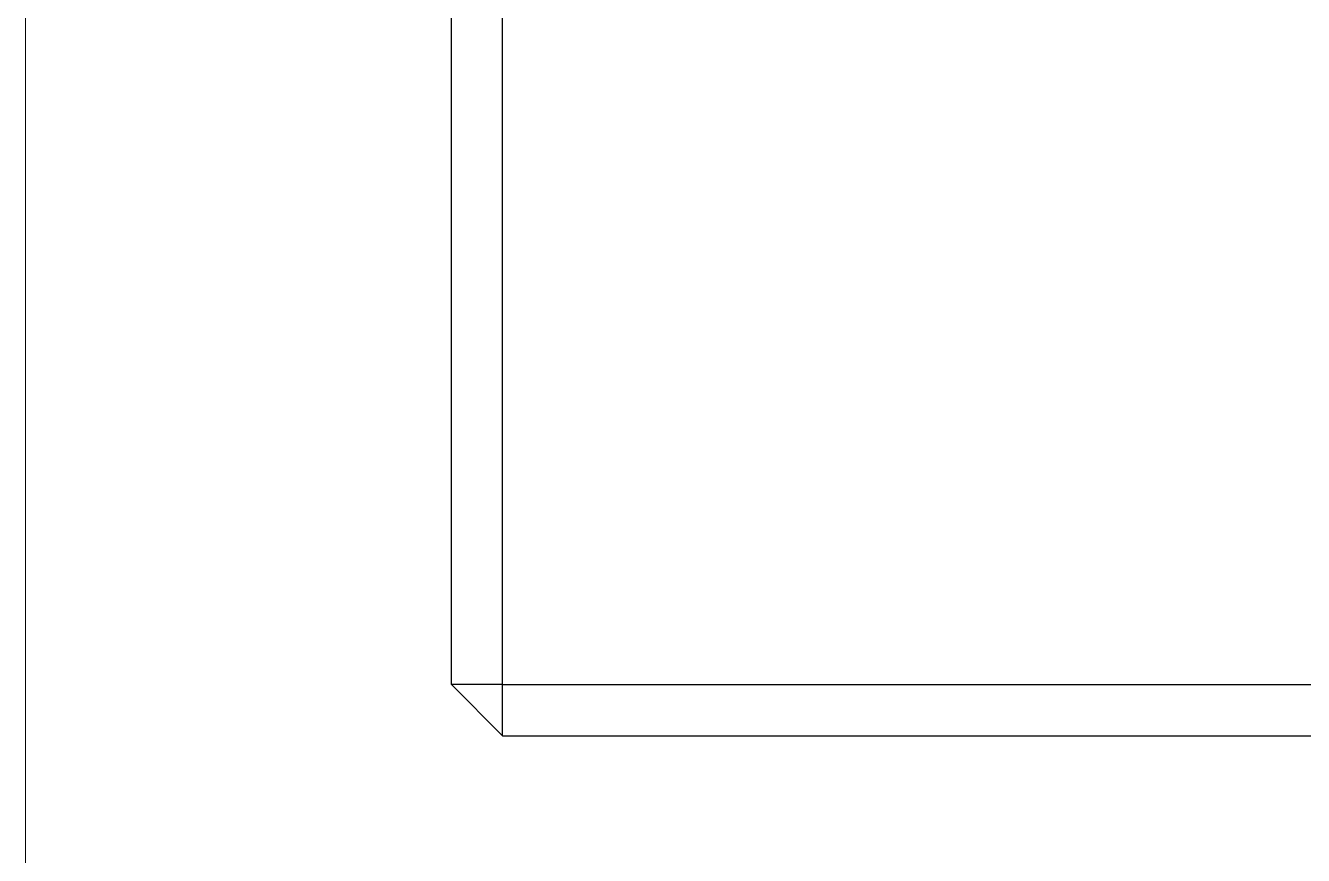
# Paper-space layout '01_三视图' of a CAD drawing. Header units: millimetres. Extents: x 8 to 412, y 8 to 289.
# Drawn here: x 8 to 15.5, y 181.55 to 186.42 of the extents above; entities that cross this region are included whole.
import ezdxf

# ---------------------------------------------------------------- set-up
doc = ezdxf.new("R2010")
doc.units = ezdxf.units.MM
doc.layers.add('ANNOTATIONS', color=7, linetype='CONTINUOUS', lineweight=18)
doc.layers.add('VISIBLE', color=7, linetype='CONTINUOUS', lineweight=25)

psp = doc.layouts.new('01_三视图')

# ---------------------------------------------------------------- linework, layer by layer
at = {"layer": 'ANNOTATIONS'}
psp.add_line((8, 289), (8, 8), dxfattribs=at)
at = {"layer": 'VISIBLE'}
for points in [[(10.5, 182.55), (10.5, 197.45)], [(10.8, 182.55), (10.8, 197.45)], [(10.8, 182.25), (10.5, 182.55)], [(10.8, 182.55), (10.5, 182.55)], [(10.8, 182.25), (10.8, 182.55)], [(10.8, 182.55), (85.2, 182.55)], [(10.8, 182.25), (85.2, 182.25)]]:
    psp.add_lwpolyline(points, dxfattribs=at)

doc.saveas('drawing.dxf')
